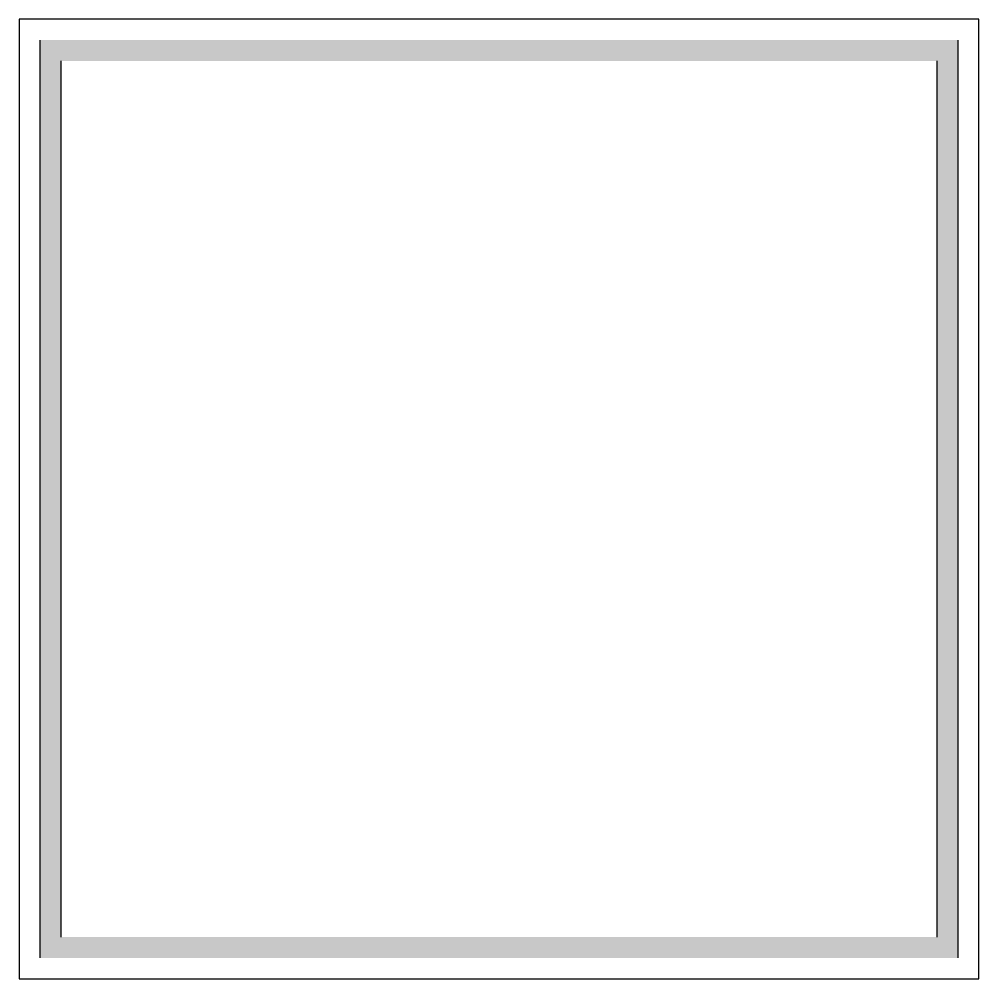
# Model space of a CAD drawing. Extents: x 0 to 230, y 0 to 230.
import ezdxf

# ---------------------------------------------------------------- set-up
doc = ezdxf.new("R2010")
doc.units = 0
doc.layers.get('0').update_dxf_attribs({"linetype": 'CONTINUOUS'})

# ---------------------------------------------------------------- blocks, each defined once
blk = doc.blocks.new('*U5')
at = {"color": 250, "linetype": 'CONTINUOUS'}
for p, q in [((5, 220), (5, 225)), ((225, 225), (225, 220)), ((5, 10), (5, 220)), ((10, 220), (10, 10)), ((220, 10), (220, 220)), ((225, 220), (225, 10)), ((5, 5), (5, 10)), ((225, 10), (225, 5))]:
    blk.add_line(p, q, dxfattribs=at)
at = {"color": 250, "linetype": 'CONTINUOUS', "extrusion": (0, 0, -1)}
for points in [[(-5, 225), (-225, 220), (-5, 220)], [(-5, 225), (-225, 225), (-225, 220)], [(-5, 220), (-10, 10), (-5, 10)], [(-5, 220), (-10, 220), (-10, 10)], [(-220, 220), (-225, 10), (-220, 10)], [(-220, 220), (-225, 220), (-225, 10)], [(-5, 10), (-225, 5), (-5, 5)], [(-5, 10), (-225, 10), (-225, 5)]]:
    blk.add_solid(points, dxfattribs=at)

msp = doc.modelspace()

# ---------------------------------------------------------------- linework, layer by layer
at = {"color": 1}
for p, q in [((0, 230), (0, 0)), ((230, 230), (0, 230)), ((230, 0), (230, 230)), ((0, 0), (230, 0))]:
    msp.add_line(p, q, dxfattribs=at)

# ---------------------------------------------------------------- block references
at = {"color": 250, "linetype": 'CONTINUOUS'}
msp.add_blockref('*U5', (0, 0), dxfattribs=at)

doc.saveas('drawing.dxf')
